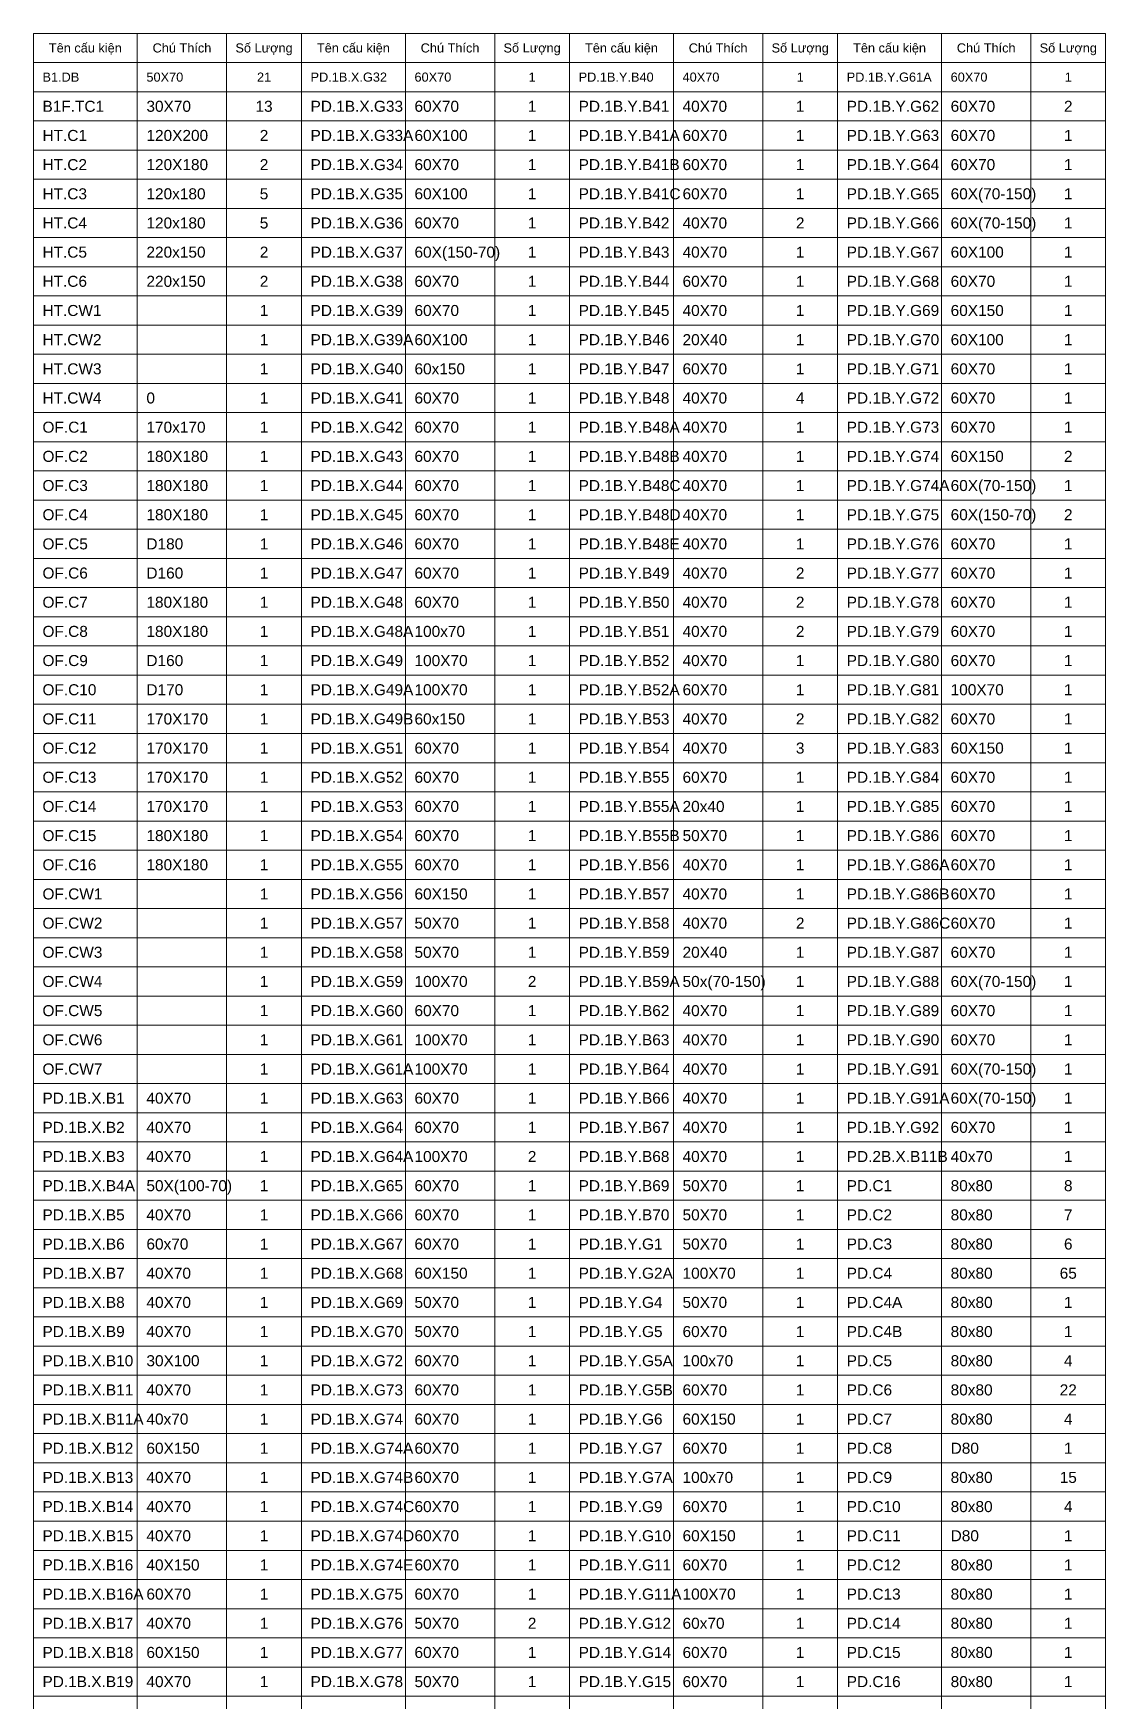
# Model space of a CAD drawing. Header units: millimetres. Extents: x -399213 to 265804, y -9748 to 250638.
# Drawn here: x 230524 to 265804, y 45706 to 100572 of the extents above; entities that cross this region are included whole.
import ezdxf
from ezdxf.enums import TextEntityAlignment as Align

# ---------------------------------------------------------------- set-up
doc = ezdxf.new("R2010")
doc.units = ezdxf.units.MM
doc.header["$MEASUREMENT"] = 0
doc.layers.add('NDC_FRAME', color=7, linetype='Continuous', lineweight=20)
doc.layers.add('NDC_S_VN TEXT', color=7, linetype='Continuous', lineweight=20)
doc.styles.add('NDC_ARIAL', font='arial.ttf', dxfattribs={"width": 0.85})

msp = doc.modelspace()

# ---------------------------------------------------------------- linework, layer by layer
at = {"layer": 'NDC_FRAME'}
for p, q in [((230524.2, 100572.4), (230524.2, -227.6)), ((230524.2, 100572.4), (239344.2, 100572.4)), ((233944.2, 100572.4), (233944.2, -227.6)), ((236884.2, 100572.4), (236884.2, -227.6)), ((239344.2, 100572.4), (239344.2, -227.6)), ((239344.2, 100572.4), (239344.2, -227.6)), ((239344.2, 100572.4), (248164.2, 100572.4)), ((242764.2, 100572.4), (242764.2, -227.6)), ((245704.2, 100572.4), (245704.2, -227.6)), ((248164.2, 100572.4), (248164.2, -227.6)), ((248164.2, 100572.4), (248164.2, -227.6)), ((248164.2, 100572.4), (256984.2, 100572.4)), ((251584.2, 100572.4), (251584.2, -227.6)), ((254524.2, 100572.4), (254524.2, -227.6)), ((256984.2, 100572.4), (256984.2, -227.6)), ((256984.2, 100572.4), (256984.2, 1692.4)), ((256984.2, 100572.4), (265804.2, 100572.4)), ((260404.2, 100572.4), (260404.2, 1692.4)), ((263344.2, 100572.4), (263344.2, 1692.4)), ((265804.2, 100572.4), (265804.2, 1692.4)), ((230524.2, 99612.4), (239344.2, 99612.4)), ((239344.2, 99612.4), (248164.2, 99612.4)), ((248164.2, 99612.4), (256984.2, 99612.4)), ((256984.2, 99612.4), (265804.2, 99612.4)), ((230524.2, 98652.4), (239344.2, 98652.4)), ((239344.2, 98652.4), (248164.2, 98652.4)), ((248164.2, 98652.4), (256984.2, 98652.4)), ((256984.2, 98652.4), (265804.2, 98652.4)), ((230524.2, 97692.4), (239344.2, 97692.4)), ((239344.2, 97692.4), (248164.2, 97692.4)), ((248164.2, 97692.4), (256984.2, 97692.4)), ((256984.2, 97692.4), (265804.2, 97692.4)), ((230524.2, 96732.4), (239344.2, 96732.4)), ((239344.2, 96732.4), (248164.2, 96732.4)), ((248164.2, 96732.4), (256984.2, 96732.4)), ((256984.2, 96732.4), (265804.2, 96732.4)), ((230524.2, 95772.4), (239344.2, 95772.4)), ((239344.2, 95772.4), (248164.2, 95772.4)), ((248164.2, 95772.4), (256984.2, 95772.4)), ((256984.2, 95772.4), (265804.2, 95772.4)), ((230524.2, 94812.4), (239344.2, 94812.4)), ((239344.2, 94812.4), (248164.2, 94812.4)), ((248164.2, 94812.4), (256984.2, 94812.4)), ((256984.2, 94812.4), (265804.2, 94812.4)), ((230524.2, 93852.4), (239344.2, 93852.4)), ((239344.2, 93852.4), (248164.2, 93852.4)), ((248164.2, 93852.4), (256984.2, 93852.4)), ((256984.2, 93852.4), (265804.2, 93852.4)), ((230524.2, 92892.4), (239344.2, 92892.4)), ((239344.2, 92892.4), (248164.2, 92892.4)), ((248164.2, 92892.4), (256984.2, 92892.4)), ((256984.2, 92892.4), (265804.2, 92892.4)), ((230524.2, 91932.4), (239344.2, 91932.4)), ((239344.2, 91932.4), (248164.2, 91932.4)), ((248164.2, 91932.4), (256984.2, 91932.4)), ((256984.2, 91932.4), (265804.2, 91932.4)), ((230524.2, 90972.4), (239344.2, 90972.4)), ((239344.2, 90972.4), (248164.2, 90972.4)), ((248164.2, 90972.4), (256984.2, 90972.4)), ((256984.2, 90972.4), (265804.2, 90972.4)), ((230524.2, 90012.4), (239344.2, 90012.4)), ((239344.2, 90012.4), (248164.2, 90012.4)), ((248164.2, 90012.4), (256984.2, 90012.4)), ((256984.2, 90012.4), (265804.2, 90012.4)), ((230524.2, 89052.4), (239344.2, 89052.4)), ((239344.2, 89052.4), (248164.2, 89052.4)), ((248164.2, 89052.4), (256984.2, 89052.4)), ((256984.2, 89052.4), (265804.2, 89052.4)), ((230524.2, 88092.4), (239344.2, 88092.4)), ((239344.2, 88092.4), (248164.2, 88092.4)), ((248164.2, 88092.4), (256984.2, 88092.4)), ((256984.2, 88092.4), (265804.2, 88092.4)), ((230524.2, 87132.4), (239344.2, 87132.4)), ((239344.2, 87132.4), (248164.2, 87132.4)), ((248164.2, 87132.4), (256984.2, 87132.4)), ((256984.2, 87132.4), (265804.2, 87132.4)), ((230524.2, 86172.4), (239344.2, 86172.4)), ((239344.2, 86172.4), (248164.2, 86172.4)), ((248164.2, 86172.4), (256984.2, 86172.4)), ((256984.2, 86172.4), (265804.2, 86172.4)), ((230524.2, 85212.4), (239344.2, 85212.4)), ((239344.2, 85212.4), (248164.2, 85212.4)), ((248164.2, 85212.4), (256984.2, 85212.4)), ((256984.2, 85212.4), (265804.2, 85212.4)), ((230524.2, 84252.4), (239344.2, 84252.4)), ((239344.2, 84252.4), (248164.2, 84252.4)), ((248164.2, 84252.4), (256984.2, 84252.4)), ((256984.2, 84252.4), (265804.2, 84252.4)), ((230524.2, 83292.4), (239344.2, 83292.4)), ((239344.2, 83292.4), (248164.2, 83292.4)), ((248164.2, 83292.4), (256984.2, 83292.4)), ((256984.2, 83292.4), (265804.2, 83292.4)), ((230524.2, 82332.4), (239344.2, 82332.4)), ((239344.2, 82332.4), (248164.2, 82332.4)), ((248164.2, 82332.4), (256984.2, 82332.4)), ((256984.2, 82332.4), (265804.2, 82332.4)), ((230524.2, 81372.4), (239344.2, 81372.4)), ((239344.2, 81372.4), (248164.2, 81372.4)), ((248164.2, 81372.4), (256984.2, 81372.4)), ((256984.2, 81372.4), (265804.2, 81372.4)), ((230524.2, 80412.4), (239344.2, 80412.4)), ((239344.2, 80412.4), (248164.2, 80412.4)), ((248164.2, 80412.4), (256984.2, 80412.4)), ((256984.2, 80412.4), (265804.2, 80412.4)), ((230524.2, 79452.4), (239344.2, 79452.4)), ((239344.2, 79452.4), (248164.2, 79452.4)), ((248164.2, 79452.4), (256984.2, 79452.4)), ((256984.2, 79452.4), (265804.2, 79452.4)), ((230524.2, 78492.4), (239344.2, 78492.4)), ((239344.2, 78492.4), (248164.2, 78492.4)), ((248164.2, 78492.4), (256984.2, 78492.4)), ((256984.2, 78492.4), (265804.2, 78492.4)), ((230524.2, 77532.4), (239344.2, 77532.4)), ((239344.2, 77532.4), (248164.2, 77532.4)), ((248164.2, 77532.4), (256984.2, 77532.4)), ((256984.2, 77532.4), (265804.2, 77532.4)), ((230524.2, 76572.4), (239344.2, 76572.4)), ((239344.2, 76572.4), (248164.2, 76572.4)), ((248164.2, 76572.4), (256984.2, 76572.4)), ((256984.2, 76572.4), (265804.2, 76572.4)), ((230524.2, 75612.4), (239344.2, 75612.4)), ((239344.2, 75612.4), (248164.2, 75612.4)), ((248164.2, 75612.4), (256984.2, 75612.4)), ((256984.2, 75612.4), (265804.2, 75612.4)), ((230524.2, 74652.4), (239344.2, 74652.4)), ((239344.2, 74652.4), (248164.2, 74652.4)), ((248164.2, 74652.4), (256984.2, 74652.4)), ((256984.2, 74652.4), (265804.2, 74652.4)), ((230524.2, 73692.4), (239344.2, 73692.4)), ((239344.2, 73692.4), (248164.2, 73692.4)), ((248164.2, 73692.4), (256984.2, 73692.4)), ((256984.2, 73692.4), (265804.2, 73692.4)), ((230524.2, 72732.4), (239344.2, 72732.4)), ((239344.2, 72732.4), (248164.2, 72732.4)), ((248164.2, 72732.4), (256984.2, 72732.4)), ((256984.2, 72732.4), (265804.2, 72732.4)), ((230524.2, 71772.4), (239344.2, 71772.4)), ((239344.2, 71772.4), (248164.2, 71772.4)), ((248164.2, 71772.4), (256984.2, 71772.4)), ((256984.2, 71772.4), (265804.2, 71772.4)), ((230524.2, 70812.4), (239344.2, 70812.4)), ((239344.2, 70812.4), (248164.2, 70812.4)), ((248164.2, 70812.4), (256984.2, 70812.4)), ((256984.2, 70812.4), (265804.2, 70812.4)), ((230524.2, 69852.4), (239344.2, 69852.4)), ((239344.2, 69852.4), (248164.2, 69852.4)), ((248164.2, 69852.4), (256984.2, 69852.4)), ((256984.2, 69852.4), (265804.2, 69852.4)), ((230524.2, 68892.4), (239344.2, 68892.4)), ((239344.2, 68892.4), (248164.2, 68892.4)), ((248164.2, 68892.4), (256984.2, 68892.4)), ((256984.2, 68892.4), (265804.2, 68892.4)), ((230524.2, 67932.4), (239344.2, 67932.4)), ((239344.2, 67932.4), (248164.2, 67932.4)), ((248164.2, 67932.4), (256984.2, 67932.4)), ((256984.2, 67932.4), (265804.2, 67932.4)), ((230524.2, 66972.4), (239344.2, 66972.4)), ((239344.2, 66972.4), (248164.2, 66972.4)), ((248164.2, 66972.4), (256984.2, 66972.4)), ((256984.2, 66972.4), (265804.2, 66972.4)), ((230524.2, 66012.4), (239344.2, 66012.4)), ((239344.2, 66012.4), (248164.2, 66012.4)), ((248164.2, 66012.4), (256984.2, 66012.4)), ((256984.2, 66012.4), (265804.2, 66012.4)), ((230524.2, 65052.4), (239344.2, 65052.4)), ((239344.2, 65052.4), (248164.2, 65052.4)), ((248164.2, 65052.4), (256984.2, 65052.4)), ((256984.2, 65052.4), (265804.2, 65052.4)), ((230524.2, 64092.4), (239344.2, 64092.4)), ((239344.2, 64092.4), (248164.2, 64092.4)), ((248164.2, 64092.4), (256984.2, 64092.4)), ((256984.2, 64092.4), (265804.2, 64092.4)), ((230524.2, 63132.4), (239344.2, 63132.4)), ((239344.2, 63132.4), (248164.2, 63132.4)), ((248164.2, 63132.4), (256984.2, 63132.4)), ((256984.2, 63132.4), (265804.2, 63132.4)), ((230524.2, 62172.4), (239344.2, 62172.4)), ((239344.2, 62172.4), (248164.2, 62172.4)), ((248164.2, 62172.4), (256984.2, 62172.4)), ((256984.2, 62172.4), (265804.2, 62172.4)), ((230524.2, 61212.4), (239344.2, 61212.4)), ((239344.2, 61212.4), (248164.2, 61212.4)), ((248164.2, 61212.4), (256984.2, 61212.4)), ((256984.2, 61212.4), (265804.2, 61212.4)), ((230524.2, 60252.4), (239344.2, 60252.4)), ((239344.2, 60252.4), (248164.2, 60252.4)), ((248164.2, 60252.4), (256984.2, 60252.4)), ((256984.2, 60252.4), (265804.2, 60252.4)), ((230524.2, 59292.4), (239344.2, 59292.4)), ((239344.2, 59292.4), (248164.2, 59292.4)), ((248164.2, 59292.4), (256984.2, 59292.4)), ((256984.2, 59292.4), (265804.2, 59292.4)), ((230524.2, 58332.4), (239344.2, 58332.4)), ((239344.2, 58332.4), (248164.2, 58332.4)), ((248164.2, 58332.4), (256984.2, 58332.4)), ((256984.2, 58332.4), (265804.2, 58332.4)), ((230524.2, 57372.4), (239344.2, 57372.4)), ((239344.2, 57372.4), (248164.2, 57372.4)), ((248164.2, 57372.4), (256984.2, 57372.4)), ((256984.2, 57372.4), (265804.2, 57372.4)), ((230524.2, 56412.4), (239344.2, 56412.4)), ((239344.2, 56412.4), (248164.2, 56412.4)), ((248164.2, 56412.4), (256984.2, 56412.4)), ((256984.2, 56412.4), (265804.2, 56412.4)), ((230524.2, 55452.4), (239344.2, 55452.4)), ((239344.2, 55452.4), (248164.2, 55452.4)), ((248164.2, 55452.4), (256984.2, 55452.4)), ((256984.2, 55452.4), (265804.2, 55452.4)), ((230524.2, 54492.4), (239344.2, 54492.4)), ((239344.2, 54492.4), (248164.2, 54492.4)), ((248164.2, 54492.4), (256984.2, 54492.4)), ((256984.2, 54492.4), (265804.2, 54492.4)), ((230524.2, 53532.4), (239344.2, 53532.4)), ((239344.2, 53532.4), (248164.2, 53532.4)), ((248164.2, 53532.4), (256984.2, 53532.4)), ((256984.2, 53532.4), (265804.2, 53532.4)), ((230524.2, 52572.4), (239344.2, 52572.4)), ((239344.2, 52572.4), (248164.2, 52572.4)), ((248164.2, 52572.4), (256984.2, 52572.4)), ((256984.2, 52572.4), (265804.2, 52572.4)), ((230524.2, 51612.4), (239344.2, 51612.4)), ((239344.2, 51612.4), (248164.2, 51612.4)), ((248164.2, 51612.4), (256984.2, 51612.4)), ((256984.2, 51612.4), (265804.2, 51612.4)), ((230524.2, 50652.4), (239344.2, 50652.4)), ((239344.2, 50652.4), (248164.2, 50652.4)), ((248164.2, 50652.4), (256984.2, 50652.4)), ((256984.2, 50652.4), (265804.2, 50652.4)), ((230524.2, 49692.4), (239344.2, 49692.4)), ((239344.2, 49692.4), (248164.2, 49692.4)), ((248164.2, 49692.4), (256984.2, 49692.4)), ((256984.2, 49692.4), (265804.2, 49692.4)), ((230524.2, 48732.4), (239344.2, 48732.4)), ((239344.2, 48732.4), (248164.2, 48732.4)), ((248164.2, 48732.4), (256984.2, 48732.4)), ((256984.2, 48732.4), (265804.2, 48732.4)), ((230524.2, 47772.4), (239344.2, 47772.4)), ((239344.2, 47772.4), (248164.2, 47772.4)), ((248164.2, 47772.4), (256984.2, 47772.4)), ((256984.2, 47772.4), (265804.2, 47772.4)), ((230524.2, 46812.4), (239344.2, 46812.4)), ((239344.2, 46812.4), (248164.2, 46812.4)), ((248164.2, 46812.4), (256984.2, 46812.4)), ((256984.2, 46812.4), (265804.2, 46812.4)), ((230524.2, 45852.4), (239344.2, 45852.4)), ((239344.2, 45852.4), (248164.2, 45852.4)), ((248164.2, 45852.4), (256984.2, 45852.4)), ((256984.2, 45852.4), (265804.2, 45852.4))]:
    msp.add_line(p, q, dxfattribs=at)

# ---------------------------------------------------------------- texts
at = {"layer": 'NDC_S_VN TEXT', "style": 'NDC_ARIAL'}
for s, height, p in [('Tên cấu kiện', 300, (232234.2, 100092.4)), ('Chú Thích', 300, (235414.2, 100092.4)), ('Số Lượng', 300, (238114.2, 100092.4)), ('Tên cấu kiện', 300, (241054.2, 100092.4)), ('Chú Thích', 300, (244234.2, 100092.4)), ('Số Lượng', 300, (246934.2, 100092.4)), ('Tên cấu kiện', 300, (249874.2, 100092.4)), ('Chú Thích', 300, (253054.2, 100092.4)), ('Số Lượng', 300, (255754.2, 100092.4)), ('Tên cấu kiện', 300, (258694.2, 100092.4)), ('Chú Thích', 300, (261874.2, 100092.4)), ('Số Lượng', 300, (264574.2, 100092.4)), ('21', 300, (238114.2, 99132.4)), ('1', 300, (246934.2, 99132.4)), ('1', 300, (255754.2, 99132.4)), ('1', 300, (264574.2, 99132.4)), ('13', 363, (238114.2, 98172.4)), ('1', 363, (246934.2, 98172.4)), ('1', 363, (255754.2, 98172.4)), ('2', 363, (264574.2, 98172.4)), ('2', 363, (238114.2, 97212.4)), ('1', 363, (246934.2, 97212.4)), ('1', 363, (255754.2, 97212.4)), ('1', 363, (264574.2, 97212.4)), ('2', 363, (238114.2, 96252.4)), ('1', 363, (246934.2, 96252.4)), ('1', 363, (255754.2, 96252.4)), ('1', 363, (264574.2, 96252.4)), ('5', 363, (238114.2, 95292.4)), ('1', 363, (246934.2, 95292.4)), ('1', 363, (255754.2, 95292.4)), ('1', 363, (264574.2, 95292.4)), ('5', 363, (238114.2, 94332.4)), ('1', 363, (246934.2, 94332.4)), ('2', 363, (255754.2, 94332.4)), ('1', 363, (264574.2, 94332.4)), ('2', 363, (238114.2, 93372.4)), ('1', 363, (246934.2, 93372.4)), ('1', 363, (255754.2, 93372.4)), ('1', 363, (264574.2, 93372.4)), ('2', 363, (238114.2, 92412.4)), ('1', 363, (246934.2, 92412.4)), ('1', 363, (255754.2, 92412.4)), ('1', 363, (264574.2, 92412.4)), ('1', 363, (238114.2, 91452.4)), ('1', 363, (246934.2, 91452.4)), ('1', 363, (255754.2, 91452.4)), ('1', 363, (264574.2, 91452.4)), ('1', 363, (238114.2, 90492.4)), ('1', 363, (246934.2, 90492.4)), ('1', 363, (255754.2, 90492.4)), ('1', 363, (264574.2, 90492.4)), ('1', 363, (238114.2, 89532.4)), ('1', 363, (246934.2, 89532.4)), ('1', 363, (255754.2, 89532.4)), ('1', 363, (264574.2, 89532.4)), ('1', 363, (238114.2, 88572.4)), ('1', 363, (246934.2, 88572.4)), ('4', 363, (255754.2, 88572.4)), ('1', 363, (264574.2, 88572.4)), ('1', 363, (238114.2, 87612.4)), ('1', 363, (246934.2, 87612.4)), ('1', 363, (255754.2, 87612.4)), ('1', 363, (264574.2, 87612.4)), ('1', 363, (238114.2, 86652.4)), ('1', 363, (246934.2, 86652.4)), ('1', 363, (255754.2, 86652.4)), ('2', 363, (264574.2, 86652.4)), ('1', 363, (238114.2, 85692.4)), ('1', 363, (246934.2, 85692.4)), ('1', 363, (255754.2, 85692.4)), ('1', 363, (264574.2, 85692.4)), ('1', 363, (238114.2, 84732.4)), ('1', 363, (246934.2, 84732.4)), ('1', 363, (255754.2, 84732.4)), ('2', 363, (264574.2, 84732.4)), ('1', 363, (238114.2, 83772.4)), ('1', 363, (246934.2, 83772.4)), ('1', 363, (255754.2, 83772.4)), ('1', 363, (264574.2, 83772.4)), ('1', 363, (238114.2, 82812.4)), ('1', 363, (246934.2, 82812.4)), ('2', 363, (255754.2, 82812.4)), ('1', 363, (264574.2, 82812.4)), ('1', 363, (238114.2, 81852.4)), ('1', 363, (246934.2, 81852.4)), ('2', 363, (255754.2, 81852.4)), ('1', 363, (264574.2, 81852.4)), ('1', 363, (238114.2, 80892.4)), ('1', 363, (246934.2, 80892.4)), ('2', 363, (255754.2, 80892.4)), ('1', 363, (264574.2, 80892.4)), ('1', 363, (238114.2, 79932.4)), ('1', 363, (246934.2, 79932.4)), ('1', 363, (255754.2, 79932.4)), ('1', 363, (264574.2, 79932.4)), ('1', 363, (238114.2, 78972.4)), ('1', 363, (246934.2, 78972.4)), ('1', 363, (255754.2, 78972.4)), ('1', 363, (264574.2, 78972.4)), ('1', 363, (238114.2, 78012.4)), ('1', 363, (246934.2, 78012.4)), ('2', 363, (255754.2, 78012.4)), ('1', 363, (264574.2, 78012.4)), ('1', 363, (238114.2, 77052.4)), ('1', 363, (246934.2, 77052.4)), ('3', 363, (255754.2, 77052.4)), ('1', 363, (264574.2, 77052.4)), ('1', 363, (238114.2, 76092.4)), ('1', 363, (246934.2, 76092.4)), ('1', 363, (255754.2, 76092.4)), ('1', 363, (264574.2, 76092.4)), ('1', 363, (238114.2, 75132.4)), ('1', 363, (246934.2, 75132.4)), ('1', 363, (255754.2, 75132.4)), ('1', 363, (264574.2, 75132.4)), ('1', 363, (238114.2, 74172.4)), ('1', 363, (246934.2, 74172.4)), ('1', 363, (255754.2, 74172.4)), ('1', 363, (264574.2, 74172.4)), ('1', 363, (238114.2, 73212.4)), ('1', 363, (246934.2, 73212.4)), ('1', 363, (255754.2, 73212.4)), ('1', 363, (264574.2, 73212.4)), ('1', 363, (238114.2, 72252.4)), ('1', 363, (246934.2, 72252.4)), ('1', 363, (255754.2, 72252.4)), ('1', 363, (264574.2, 72252.4)), ('1', 363, (238114.2, 71292.4)), ('1', 363, (246934.2, 71292.4)), ('2', 363, (255754.2, 71292.4)), ('1', 363, (264574.2, 71292.4)), ('1', 363, (238114.2, 70332.4)), ('1', 363, (246934.2, 70332.4)), ('1', 363, (255754.2, 70332.4)), ('1', 363, (264574.2, 70332.4)), ('1', 363, (238114.2, 69372.4)), ('2', 363, (246934.2, 69372.4)), ('1', 363, (255754.2, 69372.4)), ('1', 363, (264574.2, 69372.4)), ('1', 363, (238114.2, 68412.4)), ('1', 363, (246934.2, 68412.4)), ('1', 363, (255754.2, 68412.4)), ('1', 363, (264574.2, 68412.4)), ('1', 363, (238114.2, 67452.4)), ('1', 363, (246934.2, 67452.4)), ('1', 363, (255754.2, 67452.4)), ('1', 363, (264574.2, 67452.4)), ('1', 363, (238114.2, 66492.4)), ('1', 363, (246934.2, 66492.4)), ('1', 363, (255754.2, 66492.4)), ('1', 363, (264574.2, 66492.4)), ('1', 363, (238114.2, 65532.4)), ('1', 363, (246934.2, 65532.4)), ('1', 363, (255754.2, 65532.4)), ('1', 363, (264574.2, 65532.4)), ('1', 363, (238114.2, 64572.4)), ('1', 363, (246934.2, 64572.4)), ('1', 363, (255754.2, 64572.4)), ('1', 363, (264574.2, 64572.4)), ('1', 363, (238114.2, 63612.4)), ('2', 363, (246934.2, 63612.4)), ('1', 363, (255754.2, 63612.4)), ('1', 363, (264574.2, 63612.4)), ('1', 363, (238114.2, 62652.4)), ('1', 363, (246934.2, 62652.4)), ('1', 363, (255754.2, 62652.4)), ('8', 363, (264574.2, 62652.4)), ('1', 363, (238114.2, 61692.4)), ('1', 363, (246934.2, 61692.4)), ('1', 363, (255754.2, 61692.4)), ('7', 363, (264574.2, 61692.4)), ('1', 363, (238114.2, 60732.4)), ('1', 363, (246934.2, 60732.4)), ('1', 363, (255754.2, 60732.4)), ('6', 363, (264574.2, 60732.4)), ('1', 363, (238114.2, 59772.4)), ('1', 363, (246934.2, 59772.4)), ('1', 363, (255754.2, 59772.4)), ('65', 363, (264574.2, 59772.4)), ('1', 363, (238114.2, 58812.4)), ('1', 363, (246934.2, 58812.4)), ('1', 363, (255754.2, 58812.4)), ('1', 363, (264574.2, 58812.4)), ('1', 363, (238114.2, 57852.4)), ('1', 363, (246934.2, 57852.4)), ('1', 363, (255754.2, 57852.4)), ('1', 363, (264574.2, 57852.4)), ('1', 363, (238114.2, 56892.4)), ('1', 363, (246934.2, 56892.4)), ('1', 363, (255754.2, 56892.4)), ('4', 363, (264574.2, 56892.4)), ('1', 363, (238114.2, 55932.4)), ('1', 363, (246934.2, 55932.4)), ('1', 363, (255754.2, 55932.4)), ('22', 363, (264574.2, 55932.4)), ('1', 363, (238114.2, 54972.4)), ('1', 363, (246934.2, 54972.4)), ('1', 363, (255754.2, 54972.4)), ('4', 363, (264574.2, 54972.4)), ('1', 363, (238114.2, 54012.4)), ('1', 363, (246934.2, 54012.4)), ('1', 363, (255754.2, 54012.4)), ('1', 363, (264574.2, 54012.4)), ('1', 363, (238114.2, 53052.4)), ('1', 363, (246934.2, 53052.4)), ('1', 363, (255754.2, 53052.4)), ('15', 363, (264574.2, 53052.4)), ('1', 363, (238114.2, 52092.4)), ('1', 363, (246934.2, 52092.4)), ('1', 363, (255754.2, 52092.4)), ('4', 363, (264574.2, 52092.4)), ('1', 363, (238114.2, 51132.4)), ('1', 363, (246934.2, 51132.4)), ('1', 363, (255754.2, 51132.4)), ('1', 363, (264574.2, 51132.4)), ('1', 363, (238114.2, 50172.4)), ('1', 363, (246934.2, 50172.4)), ('1', 363, (255754.2, 50172.4)), ('1', 363, (264574.2, 50172.4)), ('1', 363, (238114.2, 49212.4)), ('1', 363, (246934.2, 49212.4)), ('1', 363, (255754.2, 49212.4)), ('1', 363, (264574.2, 49212.4)), ('1', 363, (238114.2, 48252.4)), ('2', 363, (246934.2, 48252.4)), ('1', 363, (255754.2, 48252.4)), ('1', 363, (264574.2, 48252.4)), ('1', 363, (238114.2, 47292.4)), ('1', 363, (246934.2, 47292.4)), ('1', 363, (255754.2, 47292.4)), ('1', 363, (264574.2, 47292.4)), ('1', 363, (238114.2, 46332.4)), ('1', 363, (246934.2, 46332.4)), ('1', 363, (255754.2, 46332.4)), ('1', 363, (264574.2, 46332.4))]:
    msp.add_text(s, height=height, dxfattribs=at).set_placement(p, align=Align.MIDDLE_CENTER)
for s, height, p in [('B1.DB', 300, (230824.2, 99132.4)), ('50X70', 300, (234244.2, 99132.4)), ('PD.1B.X.G32', 300, (239644.2, 99132.4)), ('60X70', 300, (243064.2, 99132.4)), ('PD.1B.Y.B40', 300, (248464.2, 99132.4)), ('40X70', 300, (251884.2, 99132.4)), ('PD.1B.Y.G61A', 300, (257284.2, 99132.4)), ('60X70', 300, (260704.2, 99132.4)), ('B1F.TC1', 363, (230824.2, 98172.4)), ('30X70', 363, (234244.2, 98172.4)), ('PD.1B.X.G33', 363, (239644.2, 98172.4)), ('60X70', 363, (243064.2, 98172.4)), ('PD.1B.Y.B41', 363, (248464.2, 98172.4)), ('40X70', 363, (251884.2, 98172.4)), ('PD.1B.Y.G62', 363, (257284.2, 98172.4)), ('60X70', 363, (260704.2, 98172.4)), ('HT.C1', 363, (230824.2, 97212.4)), ('120X200', 363, (234244.2, 97212.4)), ('PD.1B.X.G33A', 363, (239644.2, 97212.4)), ('60X100', 363, (243064.2, 97212.4)), ('PD.1B.Y.B41A', 363, (248464.2, 97212.4)), ('60X70', 363, (251884.2, 97212.4)), ('PD.1B.Y.G63', 363, (257284.2, 97212.4)), ('60X70', 363, (260704.2, 97212.4)), ('HT.C2', 363, (230824.2, 96252.4)), ('120X180', 363, (234244.2, 96252.4)), ('PD.1B.X.G34', 363, (239644.2, 96252.4)), ('60X70', 363, (243064.2, 96252.4)), ('PD.1B.Y.B41B', 363, (248464.2, 96252.4)), ('60X70', 363, (251884.2, 96252.4)), ('PD.1B.Y.G64', 363, (257284.2, 96252.4)), ('60X70', 363, (260704.2, 96252.4)), ('HT.C3', 363, (230824.2, 95292.4)), ('120x180', 363, (234244.2, 95292.4)), ('PD.1B.X.G35', 363, (239644.2, 95292.4)), ('60X100', 363, (243064.2, 95292.4)), ('PD.1B.Y.B41C', 363, (248464.2, 95292.4)), ('60X70', 363, (251884.2, 95292.4)), ('PD.1B.Y.G65', 363, (257284.2, 95292.4)), ('60X(70-150)', 363, (260704.2, 95292.4)), ('HT.C4', 363, (230824.2, 94332.4)), ('120x180', 363, (234244.2, 94332.4)), ('PD.1B.X.G36', 363, (239644.2, 94332.4)), ('60X70', 363, (243064.2, 94332.4)), ('PD.1B.Y.B42', 363, (248464.2, 94332.4)), ('40X70', 363, (251884.2, 94332.4)), ('PD.1B.Y.G66', 363, (257284.2, 94332.4)), ('60X(70-150)', 363, (260704.2, 94332.4)), ('HT.C5', 363, (230824.2, 93372.4)), ('220x150', 363, (234244.2, 93372.4)), ('PD.1B.X.G37', 363, (239644.2, 93372.4)), ('60X(150-70)', 363, (243064.2, 93372.4)), ('PD.1B.Y.B43', 363, (248464.2, 93372.4)), ('40X70', 363, (251884.2, 93372.4)), ('PD.1B.Y.G67', 363, (257284.2, 93372.4)), ('60X100', 363, (260704.2, 93372.4)), ('HT.C6', 363, (230824.2, 92412.4)), ('220x150', 363, (234244.2, 92412.4)), ('PD.1B.X.G38', 363, (239644.2, 92412.4)), ('60X70', 363, (243064.2, 92412.4)), ('PD.1B.Y.B44', 363, (248464.2, 92412.4)), ('60X70', 363, (251884.2, 92412.4)), ('PD.1B.Y.G68', 363, (257284.2, 92412.4)), ('60X70', 363, (260704.2, 92412.4)), ('HT.CW1', 363, (230824.2, 91452.4)), ('PD.1B.X.G39', 363, (239644.2, 91452.4)), ('60X70', 363, (243064.2, 91452.4)), ('PD.1B.Y.B45', 363, (248464.2, 91452.4)), ('40X70', 363, (251884.2, 91452.4)), ('PD.1B.Y.G69', 363, (257284.2, 91452.4)), ('60X150', 363, (260704.2, 91452.4)), ('HT.CW2', 363, (230824.2, 90492.4)), ('PD.1B.X.G39A', 363, (239644.2, 90492.4)), ('60X100', 363, (243064.2, 90492.4)), ('PD.1B.Y.B46', 363, (248464.2, 90492.4)), ('20X40', 363, (251884.2, 90492.4)), ('PD.1B.Y.G70', 363, (257284.2, 90492.4)), ('60X100', 363, (260704.2, 90492.4)), ('HT.CW3', 363, (230824.2, 89532.4)), ('PD.1B.X.G40', 363, (239644.2, 89532.4)), ('60x150', 363, (243064.2, 89532.4)), ('PD.1B.Y.B47', 363, (248464.2, 89532.4)), ('60X70', 363, (251884.2, 89532.4)), ('PD.1B.Y.G71', 363, (257284.2, 89532.4)), ('60X70', 363, (260704.2, 89532.4)), ('HT.CW4', 363, (230824.2, 88572.4)), ('0', 363, (234244.2, 88572.4)), ('PD.1B.X.G41', 363, (239644.2, 88572.4)), ('60X70', 363, (243064.2, 88572.4)), ('PD.1B.Y.B48', 363, (248464.2, 88572.4)), ('40X70', 363, (251884.2, 88572.4)), ('PD.1B.Y.G72', 363, (257284.2, 88572.4)), ('60X70', 363, (260704.2, 88572.4)), ('OF.C1', 363, (230824.2, 87612.4)), ('170x170', 363, (234244.2, 87612.4)), ('PD.1B.X.G42', 363, (239644.2, 87612.4)), ('60X70', 363, (243064.2, 87612.4)), ('PD.1B.Y.B48A', 363, (248464.2, 87612.4)), ('40X70', 363, (251884.2, 87612.4)), ('PD.1B.Y.G73', 363, (257284.2, 87612.4)), ('60X70', 363, (260704.2, 87612.4)), ('OF.C2', 363, (230824.2, 86652.4)), ('180X180', 363, (234244.2, 86652.4)), ('PD.1B.X.G43', 363, (239644.2, 86652.4)), ('60X70', 363, (243064.2, 86652.4)), ('PD.1B.Y.B48B', 363, (248464.2, 86652.4)), ('40X70', 363, (251884.2, 86652.4)), ('PD.1B.Y.G74', 363, (257284.2, 86652.4)), ('60X150', 363, (260704.2, 86652.4)), ('OF.C3', 363, (230824.2, 85692.4)), ('180X180', 363, (234244.2, 85692.4)), ('PD.1B.X.G44', 363, (239644.2, 85692.4)), ('60X70', 363, (243064.2, 85692.4)), ('PD.1B.Y.B48C', 363, (248464.2, 85692.4)), ('40X70', 363, (251884.2, 85692.4)), ('PD.1B.Y.G74A', 363, (257284.2, 85692.4)), ('60X(70-150)', 363, (260704.2, 85692.4)), ('OF.C4', 363, (230824.2, 84732.4)), ('180X180', 363, (234244.2, 84732.4)), ('PD.1B.X.G45', 363, (239644.2, 84732.4)), ('60X70', 363, (243064.2, 84732.4)), ('PD.1B.Y.B48D', 363, (248464.2, 84732.4)), ('40X70', 363, (251884.2, 84732.4)), ('PD.1B.Y.G75', 363, (257284.2, 84732.4)), ('60X(150-70)', 363, (260704.2, 84732.4)), ('OF.C5', 363, (230824.2, 83772.4)), ('D180', 363, (234244.2, 83772.4)), ('PD.1B.X.G46', 363, (239644.2, 83772.4)), ('60X70', 363, (243064.2, 83772.4)), ('PD.1B.Y.B48E', 363, (248464.2, 83772.4)), ('40X70', 363, (251884.2, 83772.4)), ('PD.1B.Y.G76', 363, (257284.2, 83772.4)), ('60X70', 363, (260704.2, 83772.4)), ('OF.C6', 363, (230824.2, 82812.4)), ('D160', 363, (234244.2, 82812.4)), ('PD.1B.X.G47', 363, (239644.2, 82812.4)), ('60X70', 363, (243064.2, 82812.4)), ('PD.1B.Y.B49', 363, (248464.2, 82812.4)), ('40X70', 363, (251884.2, 82812.4)), ('PD.1B.Y.G77', 363, (257284.2, 82812.4)), ('60X70', 363, (260704.2, 82812.4)), ('OF.C7', 363, (230824.2, 81852.4)), ('180X180', 363, (234244.2, 81852.4)), ('PD.1B.X.G48', 363, (239644.2, 81852.4)), ('60X70', 363, (243064.2, 81852.4)), ('PD.1B.Y.B50', 363, (248464.2, 81852.4)), ('40X70', 363, (251884.2, 81852.4)), ('PD.1B.Y.G78', 363, (257284.2, 81852.4)), ('60X70', 363, (260704.2, 81852.4)), ('OF.C8', 363, (230824.2, 80892.4)), ('180X180', 363, (234244.2, 80892.4)), ('PD.1B.X.G48A', 363, (239644.2, 80892.4)), ('100x70', 363, (243064.2, 80892.4)), ('PD.1B.Y.B51', 363, (248464.2, 80892.4)), ('40X70', 363, (251884.2, 80892.4)), ('PD.1B.Y.G79', 363, (257284.2, 80892.4)), ('60X70', 363, (260704.2, 80892.4)), ('OF.C9', 363, (230824.2, 79932.4)), ('D160', 363, (234244.2, 79932.4)), ('PD.1B.X.G49', 363, (239644.2, 79932.4)), ('100X70', 363, (243064.2, 79932.4)), ('PD.1B.Y.B52', 363, (248464.2, 79932.4)), ('40X70', 363, (251884.2, 79932.4)), ('PD.1B.Y.G80', 363, (257284.2, 79932.4)), ('60X70', 363, (260704.2, 79932.4)), ('OF.C10', 363, (230824.2, 78972.4)), ('D170', 363, (234244.2, 78972.4)), ('PD.1B.X.G49A', 363, (239644.2, 78972.4)), ('100X70', 363, (243064.2, 78972.4)), ('PD.1B.Y.B52A', 363, (248464.2, 78972.4)), ('60X70', 363, (251884.2, 78972.4)), ('PD.1B.Y.G81', 363, (257284.2, 78972.4)), ('100X70', 363, (260704.2, 78972.4)), ('OF.C11', 363, (230824.2, 78012.4)), ('170X170', 363, (234244.2, 78012.4)), ('PD.1B.X.G49B', 363, (239644.2, 78012.4)), ('60x150', 363, (243064.2, 78012.4)), ('PD.1B.Y.B53', 363, (248464.2, 78012.4)), ('40X70', 363, (251884.2, 78012.4)), ('PD.1B.Y.G82', 363, (257284.2, 78012.4)), ('60X70', 363, (260704.2, 78012.4)), ('OF.C12', 363, (230824.2, 77052.4)), ('170X170', 363, (234244.2, 77052.4)), ('PD.1B.X.G51', 363, (239644.2, 77052.4)), ('60X70', 363, (243064.2, 77052.4)), ('PD.1B.Y.B54', 363, (248464.2, 77052.4)), ('40X70', 363, (251884.2, 77052.4)), ('PD.1B.Y.G83', 363, (257284.2, 77052.4)), ('60X150', 363, (260704.2, 77052.4)), ('OF.C13', 363, (230824.2, 76092.4)), ('170X170', 363, (234244.2, 76092.4)), ('PD.1B.X.G52', 363, (239644.2, 76092.4)), ('60X70', 363, (243064.2, 76092.4)), ('PD.1B.Y.B55', 363, (248464.2, 76092.4)), ('60X70', 363, (251884.2, 76092.4)), ('PD.1B.Y.G84', 363, (257284.2, 76092.4)), ('60X70', 363, (260704.2, 76092.4)), ('OF.C14', 363, (230824.2, 75132.4)), ('170X170', 363, (234244.2, 75132.4)), ('PD.1B.X.G53', 363, (239644.2, 75132.4)), ('60X70', 363, (243064.2, 75132.4)), ('PD.1B.Y.B55A', 363, (248464.2, 75132.4)), ('20x40', 363, (251884.2, 75132.4)), ('PD.1B.Y.G85', 363, (257284.2, 75132.4)), ('60X70', 363, (260704.2, 75132.4)), ('OF.C15', 363, (230824.2, 74172.4)), ('180X180', 363, (234244.2, 74172.4)), ('PD.1B.X.G54', 363, (239644.2, 74172.4)), ('60X70', 363, (243064.2, 74172.4)), ('PD.1B.Y.B55B', 363, (248464.2, 74172.4)), ('50X70', 363, (251884.2, 74172.4)), ('PD.1B.Y.G86', 363, (257284.2, 74172.4)), ('60X70', 363, (260704.2, 74172.4)), ('OF.C16', 363, (230824.2, 73212.4)), ('180X180', 363, (234244.2, 73212.4)), ('PD.1B.X.G55', 363, (239644.2, 73212.4)), ('60X70', 363, (243064.2, 73212.4)), ('PD.1B.Y.B56', 363, (248464.2, 73212.4)), ('40X70', 363, (251884.2, 73212.4)), ('PD.1B.Y.G86A', 363, (257284.2, 73212.4)), ('60X70', 363, (260704.2, 73212.4)), ('OF.CW1', 363, (230824.2, 72252.4)), ('PD.1B.X.G56', 363, (239644.2, 72252.4)), ('60X150', 363, (243064.2, 72252.4)), ('PD.1B.Y.B57', 363, (248464.2, 72252.4)), ('40X70', 363, (251884.2, 72252.4)), ('PD.1B.Y.G86B', 363, (257284.2, 72252.4)), ('60X70', 363, (260704.2, 72252.4)), ('OF.CW2', 363, (230824.2, 71292.4)), ('PD.1B.X.G57', 363, (239644.2, 71292.4)), ('50X70', 363, (243064.2, 71292.4)), ('PD.1B.Y.B58', 363, (248464.2, 71292.4)), ('40X70', 363, (251884.2, 71292.4)), ('PD.1B.Y.G86C', 363, (257284.2, 71292.4)), ('60X70', 363, (260704.2, 71292.4)), ('OF.CW3', 363, (230824.2, 70332.4)), ('PD.1B.X.G58', 363, (239644.2, 70332.4)), ('50X70', 363, (243064.2, 70332.4)), ('PD.1B.Y.B59', 363, (248464.2, 70332.4)), ('20X40', 363, (251884.2, 70332.4)), ('PD.1B.Y.G87', 363, (257284.2, 70332.4)), ('60X70', 363, (260704.2, 70332.4)), ('OF.CW4', 363, (230824.2, 69372.4)), ('PD.1B.X.G59', 363, (239644.2, 69372.4)), ('100X70', 363, (243064.2, 69372.4)), ('PD.1B.Y.B59A', 363, (248464.2, 69372.4)), ('50x(70-150)', 363, (251884.2, 69372.4)), ('PD.1B.Y.G88', 363, (257284.2, 69372.4)), ('60X(70-150)', 363, (260704.2, 69372.4)), ('OF.CW5', 363, (230824.2, 68412.4)), ('PD.1B.X.G60', 363, (239644.2, 68412.4)), ('60X70', 363, (243064.2, 68412.4)), ('PD.1B.Y.B62', 363, (248464.2, 68412.4)), ('40X70', 363, (251884.2, 68412.4)), ('PD.1B.Y.G89', 363, (257284.2, 68412.4)), ('60X70', 363, (260704.2, 68412.4)), ('OF.CW6', 363, (230824.2, 67452.4)), ('PD.1B.X.G61', 363, (239644.2, 67452.4)), ('100X70', 363, (243064.2, 67452.4)), ('PD.1B.Y.B63', 363, (248464.2, 67452.4)), ('40X70', 363, (251884.2, 67452.4)), ('PD.1B.Y.G90', 363, (257284.2, 67452.4)), ('60X70', 363, (260704.2, 67452.4)), ('OF.CW7', 363, (230824.2, 66492.4)), ('PD.1B.X.G61A', 363, (239644.2, 66492.4)), ('100X70', 363, (243064.2, 66492.4)), ('PD.1B.Y.B64', 363, (248464.2, 66492.4)), ('40X70', 363, (251884.2, 66492.4)), ('PD.1B.Y.G91', 363, (257284.2, 66492.4)), ('60X(70-150)', 363, (260704.2, 66492.4)), ('PD.1B.X.B1', 363, (230824.2, 65532.4)), ('40X70', 363, (234244.2, 65532.4)), ('PD.1B.X.G63', 363, (239644.2, 65532.4)), ('60X70', 363, (243064.2, 65532.4)), ('PD.1B.Y.B66', 363, (248464.2, 65532.4)), ('40X70', 363, (251884.2, 65532.4)), ('PD.1B.Y.G91A', 363, (257284.2, 65532.4)), ('60X(70-150)', 363, (260704.2, 65532.4)), ('PD.1B.X.B2', 363, (230824.2, 64572.4)), ('40X70', 363, (234244.2, 64572.4)), ('PD.1B.X.G64', 363, (239644.2, 64572.4)), ('60X70', 363, (243064.2, 64572.4)), ('PD.1B.Y.B67', 363, (248464.2, 64572.4)), ('40X70', 363, (251884.2, 64572.4)), ('PD.1B.Y.G92', 363, (257284.2, 64572.4)), ('60X70', 363, (260704.2, 64572.4)), ('PD.1B.X.B3', 363, (230824.2, 63612.4)), ('40X70', 363, (234244.2, 63612.4)), ('PD.1B.X.G64A', 363, (239644.2, 63612.4)), ('100X70', 363, (243064.2, 63612.4)), ('PD.1B.Y.B68', 363, (248464.2, 63612.4)), ('40X70', 363, (251884.2, 63612.4)), ('PD.2B.X.B11B', 363, (257284.2, 63612.4)), ('40x70', 363, (260704.2, 63612.4)), ('PD.1B.X.B4A', 363, (230824.2, 62652.4)), ('50X(100-70)', 363, (234244.2, 62652.4)), ('PD.1B.X.G65', 363, (239644.2, 62652.4)), ('60X70', 363, (243064.2, 62652.4)), ('PD.1B.Y.B69', 363, (248464.2, 62652.4)), ('50X70', 363, (251884.2, 62652.4)), ('PD.C1', 363, (257284.2, 62652.4)), ('80x80', 363, (260704.2, 62652.4)), ('PD.1B.X.B5', 363, (230824.2, 61692.4)), ('40X70', 363, (234244.2, 61692.4)), ('PD.1B.X.G66', 363, (239644.2, 61692.4)), ('60X70', 363, (243064.2, 61692.4)), ('PD.1B.Y.B70', 363, (248464.2, 61692.4)), ('50X70', 363, (251884.2, 61692.4)), ('PD.C2', 363, (257284.2, 61692.4)), ('80x80', 363, (260704.2, 61692.4)), ('PD.1B.X.B6', 363, (230824.2, 60732.4)), ('60x70', 363, (234244.2, 60732.4)), ('PD.1B.X.G67', 363, (239644.2, 60732.4)), ('60X70', 363, (243064.2, 60732.4)), ('PD.1B.Y.G1', 363, (248464.2, 60732.4)), ('50X70', 363, (251884.2, 60732.4)), ('PD.C3', 363, (257284.2, 60732.4)), ('80x80', 363, (260704.2, 60732.4)), ('PD.1B.X.B7', 363, (230824.2, 59772.4)), ('40X70', 363, (234244.2, 59772.4)), ('PD.1B.X.G68', 363, (239644.2, 59772.4)), ('60X150', 363, (243064.2, 59772.4)), ('PD.1B.Y.G2A', 363, (248464.2, 59772.4)), ('100X70', 363, (251884.2, 59772.4)), ('PD.C4', 363, (257284.2, 59772.4)), ('80x80', 363, (260704.2, 59772.4)), ('PD.1B.X.B8', 363, (230824.2, 58812.4)), ('40X70', 363, (234244.2, 58812.4)), ('PD.1B.X.G69', 363, (239644.2, 58812.4)), ('50X70', 363, (243064.2, 58812.4)), ('PD.1B.Y.G4', 363, (248464.2, 58812.4)), ('50X70', 363, (251884.2, 58812.4)), ('PD.C4A', 363, (257284.2, 58812.4)), ('80x80', 363, (260704.2, 58812.4)), ('PD.1B.X.B9', 363, (230824.2, 57852.4)), ('40X70', 363, (234244.2, 57852.4)), ('PD.1B.X.G70', 363, (239644.2, 57852.4)), ('50X70', 363, (243064.2, 57852.4)), ('PD.1B.Y.G5', 363, (248464.2, 57852.4)), ('60X70', 363, (251884.2, 57852.4)), ('PD.C4B', 363, (257284.2, 57852.4)), ('80x80', 363, (260704.2, 57852.4)), ('PD.1B.X.B10', 363, (230824.2, 56892.4)), ('30X100', 363, (234244.2, 56892.4)), ('PD.1B.X.G72', 363, (239644.2, 56892.4)), ('60X70', 363, (243064.2, 56892.4)), ('PD.1B.Y.G5A', 363, (248464.2, 56892.4)), ('100x70', 363, (251884.2, 56892.4)), ('PD.C5', 363, (257284.2, 56892.4)), ('80x80', 363, (260704.2, 56892.4)), ('PD.1B.X.B11', 363, (230824.2, 55932.4)), ('40X70', 363, (234244.2, 55932.4)), ('PD.1B.X.G73', 363, (239644.2, 55932.4)), ('60X70', 363, (243064.2, 55932.4)), ('PD.1B.Y.G5B', 363, (248464.2, 55932.4)), ('60X70', 363, (251884.2, 55932.4)), ('PD.C6', 363, (257284.2, 55932.4)), ('80x80', 363, (260704.2, 55932.4)), ('PD.1B.X.B11A', 363, (230824.2, 54972.4)), ('40x70', 363, (234244.2, 54972.4)), ('PD.1B.X.G74', 363, (239644.2, 54972.4)), ('60X70', 363, (243064.2, 54972.4)), ('PD.1B.Y.G6', 363, (248464.2, 54972.4)), ('60X150', 363, (251884.2, 54972.4)), ('PD.C7', 363, (257284.2, 54972.4)), ('80x80', 363, (260704.2, 54972.4)), ('PD.1B.X.B12', 363, (230824.2, 54012.4)), ('60X150', 363, (234244.2, 54012.4)), ('PD.1B.X.G74A', 363, (239644.2, 54012.4)), ('60X70', 363, (243064.2, 54012.4)), ('PD.1B.Y.G7', 363, (248464.2, 54012.4)), ('60X70', 363, (251884.2, 54012.4)), ('PD.C8', 363, (257284.2, 54012.4)), ('D80', 363, (260704.2, 54012.4)), ('PD.1B.X.B13', 363, (230824.2, 53052.4)), ('40X70', 363, (234244.2, 53052.4)), ('PD.1B.X.G74B', 363, (239644.2, 53052.4)), ('60X70', 363, (243064.2, 53052.4)), ('PD.1B.Y.G7A', 363, (248464.2, 53052.4)), ('100x70', 363, (251884.2, 53052.4)), ('PD.C9', 363, (257284.2, 53052.4)), ('80x80', 363, (260704.2, 53052.4)), ('PD.1B.X.B14', 363, (230824.2, 52092.4)), ('40X70', 363, (234244.2, 52092.4)), ('PD.1B.X.G74C', 363, (239644.2, 52092.4)), ('60X70', 363, (243064.2, 52092.4)), ('PD.1B.Y.G9', 363, (248464.2, 52092.4)), ('60X70', 363, (251884.2, 52092.4)), ('PD.C10', 363, (257284.2, 52092.4)), ('80x80', 363, (260704.2, 52092.4)), ('PD.1B.X.B15', 363, (230824.2, 51132.4)), ('40X70', 363, (234244.2, 51132.4)), ('PD.1B.X.G74D', 363, (239644.2, 51132.4)), ('60X70', 363, (243064.2, 51132.4)), ('PD.1B.Y.G10', 363, (248464.2, 51132.4)), ('60X150', 363, (251884.2, 51132.4)), ('PD.C11', 363, (257284.2, 51132.4)), ('D80', 363, (260704.2, 51132.4)), ('PD.1B.X.B16', 363, (230824.2, 50172.4)), ('40X150', 363, (234244.2, 50172.4)), ('PD.1B.X.G74E', 363, (239644.2, 50172.4)), ('60X70', 363, (243064.2, 50172.4)), ('PD.1B.Y.G11', 363, (248464.2, 50172.4)), ('60X70', 363, (251884.2, 50172.4)), ('PD.C12', 363, (257284.2, 50172.4)), ('80x80', 363, (260704.2, 50172.4)), ('PD.1B.X.B16A', 363, (230824.2, 49212.4)), ('60X70', 363, (234244.2, 49212.4)), ('PD.1B.X.G75', 363, (239644.2, 49212.4)), ('60X70', 363, (243064.2, 49212.4)), ('PD.1B.Y.G11A', 363, (248464.2, 49212.4)), ('100X70', 363, (251884.2, 49212.4)), ('PD.C13', 363, (257284.2, 49212.4)), ('80x80', 363, (260704.2, 49212.4)), ('PD.1B.X.B17', 363, (230824.2, 48252.4)), ('40X70', 363, (234244.2, 48252.4)), ('PD.1B.X.G76', 363, (239644.2, 48252.4)), ('50X70', 363, (243064.2, 48252.4)), ('PD.1B.Y.G12', 363, (248464.2, 48252.4)), ('60x70', 363, (251884.2, 48252.4)), ('PD.C14', 363, (257284.2, 48252.4)), ('80x80', 363, (260704.2, 48252.4)), ('PD.1B.X.B18', 363, (230824.2, 47292.4)), ('60X150', 363, (234244.2, 47292.4)), ('PD.1B.X.G77', 363, (239644.2, 47292.4)), ('60X70', 363, (243064.2, 47292.4)), ('PD.1B.Y.G14', 363, (248464.2, 47292.4)), ('60X70', 363, (251884.2, 47292.4)), ('PD.C15', 363, (257284.2, 47292.4)), ('80x80', 363, (260704.2, 47292.4)), ('PD.1B.X.B19', 363, (230824.2, 46332.4)), ('40X70', 363, (234244.2, 46332.4)), ('PD.1B.X.G78', 363, (239644.2, 46332.4)), ('50X70', 363, (243064.2, 46332.4)), ('PD.1B.Y.G15', 363, (248464.2, 46332.4)), ('60X70', 363, (251884.2, 46332.4)), ('PD.C16', 363, (257284.2, 46332.4)), ('80x80', 363, (260704.2, 46332.4))]:
    msp.add_text(s, height=height, dxfattribs=at).set_placement(p, align=Align.MIDDLE_LEFT)

doc.saveas('drawing.dxf')
